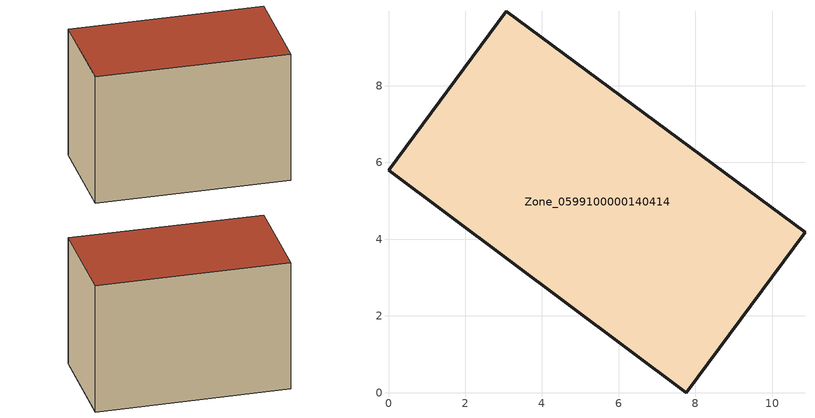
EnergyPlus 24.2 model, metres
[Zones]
Zone_0599100000140414
 floor ground (C_G): 0,5.8 3.07,9.94 10.86,4.18 7.76,0 z1.17
 wall outside (C_F): 3.07,9.94 0,5.8 7.76,0 10.86,4.18 3.07,9.94 z1.17:7.99
 roof outside (C_R): 7.76,0 10.86,4.18 3.07,9.94 0,5.8 z7.99
[BUILDING]
Pand.0599100000140414: North Axis=0; Terrain=City; Loads Convergence Tolerance Value=0.04; Temperature Convergence Tolerance Value=0.4; Solar Distribution=FullExterior; Maximum Number of Warmup Days=25; Minimum Number of Warmup Days=1
[Site:Location]
Rotterdam.The.Hague.AP_ZH_NLD Design_Conditions: Latitude=51.96; Longitude=4.45; Time Zone=1; Elevation=-4.5
[SITE:GROUNDTEMPERATURE:BUILDINGSURFACE]
18, 18, 18, 18, 18, 18, 18, 18, 18, 18, 18, 18
[MATERIAL] Thermal Absorptance=0.9; Solar Absorptance=0.7; Visible Absorptance=0.7
Name | Roughness | Thickness | Conductivity | Density | Specific Heat
G.TI.1975-1991 | MediumSmooth | 0.15 | 0.288461 | 540 | 1210
F.TI.1975-1991 | Rough | 0.3 | 0.230769 | 1920 | 840
R.TI.1975-1991 | MediumRough | 0.2 | 0.153846 | 1500 | 1000
[CONSTRUCTION]
C_G: G.TI.1975-1991
C_F: F.TI.1975-1991
C_R: R.TI.1975-1991
[ZONE]
Zone_0599100000140414: Type=1; Multiplier=1; Ceiling Height=Autocalculate; Volume=Autocalculate; Floor Area=autocalculate; Part of Total Floor Area=Yes
[ZONEINFILTRATION:DESIGNFLOWRATE]
Infil_Zone_0599100000140414: Zone or ZoneList or Space or SpaceList=Zone_0599100000140414; Schedule=AlwaysOn; Design Flow Rate Calculation Method=Flow/Area; Flow Rate per Floor Area=0.003; Constant Term Coefficient=1; Temperature Term Coefficient=0; Velocity Term Coefficient=0; Velocity Squared Term Coefficient=0
[HVACTEMPLATE:ZONE:IDEALLOADSAIRSYSTEM]
Zone_0599100000140414: Maximum Heating Supply Air Temperature=50; Minimum Cooling Supply Air Temperature=13; Maximum Heating Supply Air Humidity Ratio=0.0156; Minimum Cooling Supply Air Humidity Ratio=0.0077; Heating Limit=NoLimit; Cooling Limit=NoLimit; Dehumidification Control Type=ConstantSensibleHeatRatio; Cooling Sensible Heat Ratio=0.7; Dehumidification Setpoint=60; Humidification Control Type=None; Humidification Setpoint=30; Outdoor Air Method=None; Outdoor Air Flow Rate per Person=0.00944; Outdoor Air Flow Rate per Zone Floor Area=0; Outdoor Air Flow Rate per Zone=0; Demand Controlled Ventilation Type=None; Outdoor Air Economizer Type=NoEconomizer; Heat Recovery Type=None; Sensible Heat Recovery Effectiveness=0.7; Latent Heat Recovery Effectiveness=0.65
[ZONECONTROL:THERMOSTAT]
ThermostatControl_Zone_0599100000140414: Zone or ZoneList=Zone_0599100000140414; Control Type Schedule=DualSetpointControlType; Control 1=Thermostat_Zone_0599100000140414; Temperature Difference Between Cutout And Setpoint=0
[THERMOSTATSETPOINT:DUALSETPOINT]
Thermostat_Zone_0599100000140414: Heating Setpoint Temperature Schedule=HeatingSetpoint_Zone_0599100000140414; Cooling Setpoint Temperature Schedule=CoolingSetpoint_Zone_0599100000140414
[SCHEDULE:COMPACT]
HeatingSetpoint_Zone_0599100000140414: Through: 12/31, For: AllDays, Until: 24:00, 21
CoolingSetpoint_Zone_0599100000140414: Through: 12/31, For: AllDays, Until: 24:00, 24
DualSetpointControlType: Through: 12/31, For: AllDays, Until: 24:00, 4
AlwaysOn: Through: 12/31, For: AllDays, Until: 24:00, 1
